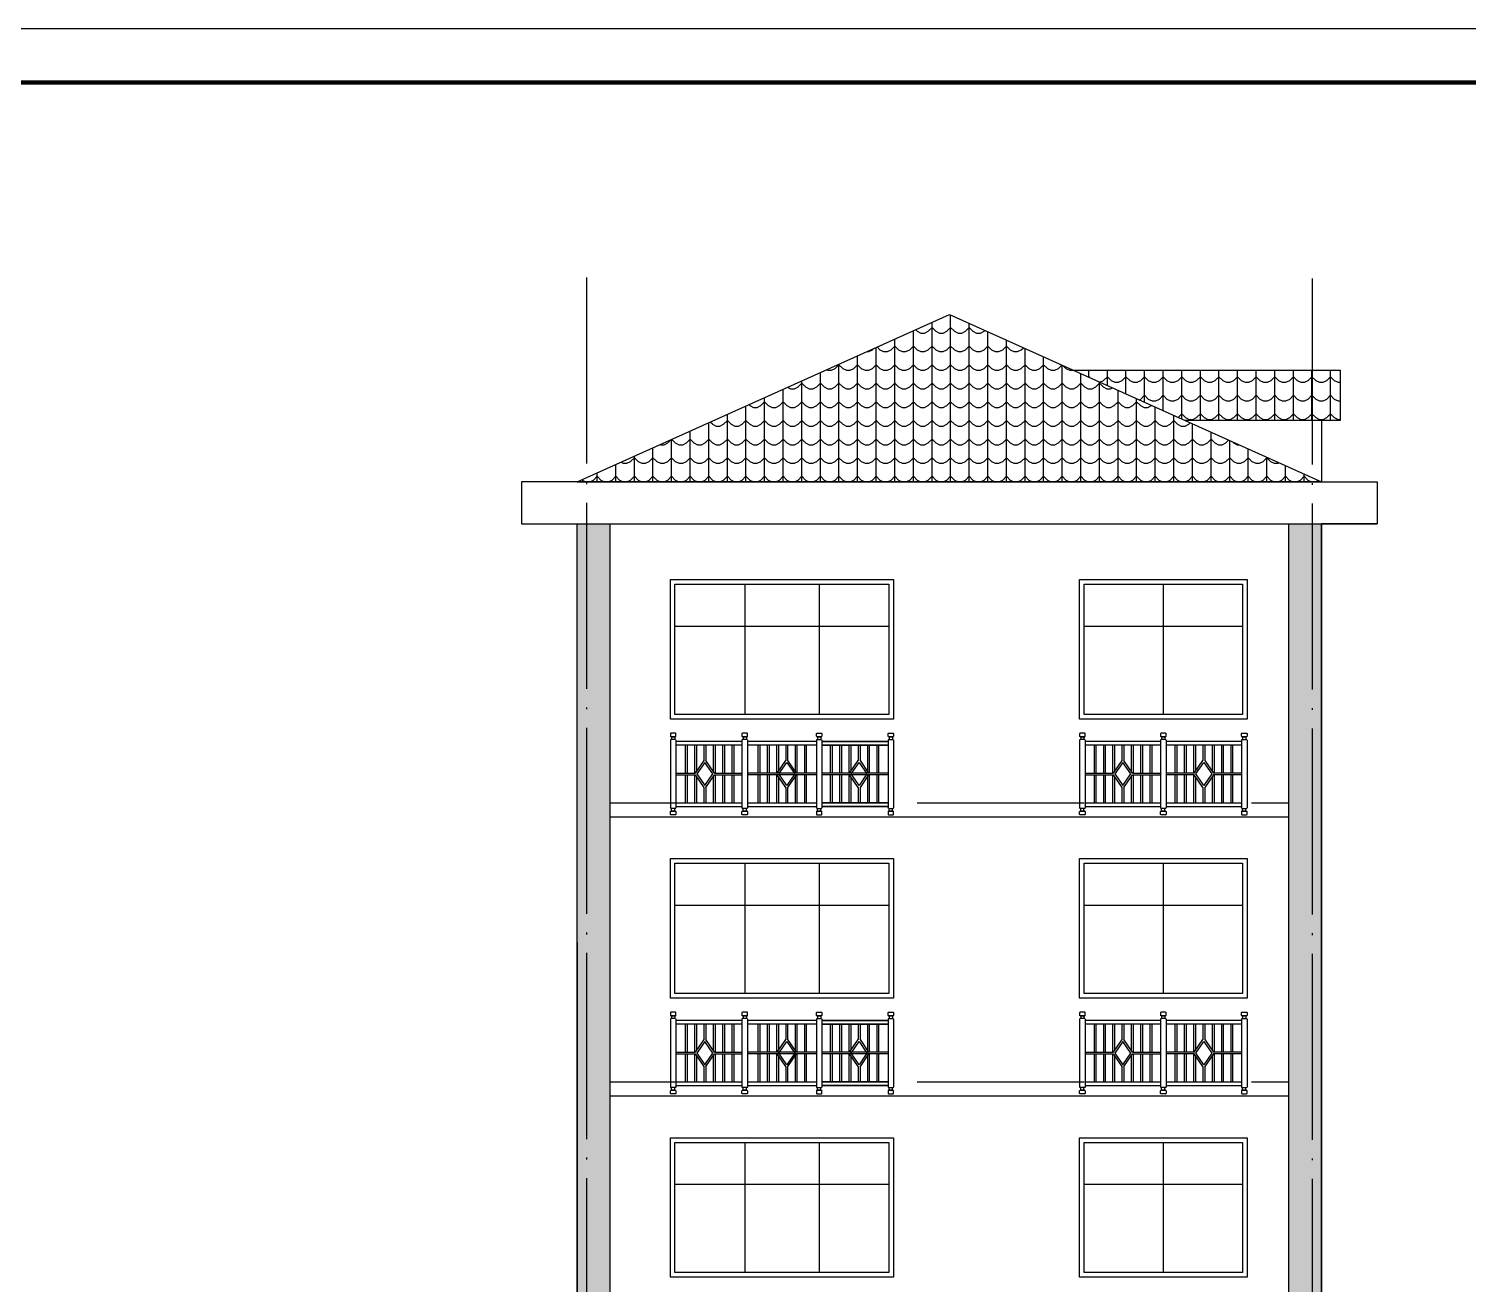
# Model space of a CAD drawing. Extents: x 522289 to 1051641, y 88514 to 354674.
# Drawn here: x 757810 to 773285, y 213375 to 226871 of the extents above; entities that cross this region are included whole.
import ezdxf

# ---------------------------------------------------------------- set-up
doc = ezdxf.new("R2010")
doc.units = 0
doc.header["$LTSCALE"] = 1000
doc.header["$MEASUREMENT"] = 0
doc.linetypes.add('DOTE', pattern=[2.42, 2, -0.2, 0.02, -0.2])
doc.layers.get('0').update_dxf_attribs({"linetype": 'CONTINUOUS'})
for name, color, linetype in [('_0', 7, 'CONTINUOUS'), ('DOTE', 1, 'DOTE'), ('P-图框', 7, 'CONTINUOUS'), ('PUB_TITLE', 4, 'CONTINUOUS'), ('STAIR', 2, 'CONTINUOUS'), ('WINDOW', 4, 'CONTINUOUS')]:
    doc.layers.add(name, color=color, linetype=linetype)

# ---------------------------------------------------------------- blocks, each defined once
blk = doc.blocks.new('TQ1')
at = {"layer": 'P-图框'}
blk.add_lwpolyline([(804709, 185021), (846709, 185021), (846709, 214721), (804709, 214721)], close=True, dxfattribs=at)
at = {"layer": 'P-图框', "linetype": 'Continuous', "const_width": 40}
blk.add_lwpolyline([(807209, 185521), (846209, 185521), (846209, 214221), (807209, 214221)], close=True, dxfattribs=at)

msp = doc.modelspace()

# ---------------------------------------------------------------- hatches: boundary and pattern name
h = msp.add_hatch()
h.set_pattern_fill('AR-B816', color=251, scale=100)
h.set_pattern_definition([(0, (-55291.1, 0), (0, 121.3104), []), (90, (-55291.1, 0), (-121.3104, 121.3104), [121.3104, -121.3104])])
h.paths.add_polyline_path([(763707, 221550), (764057, 221550), (764057, 200550), (763707, 200550)])
h = msp.add_hatch()
h.set_pattern_fill('AR-B816', color=251, scale=100)
h.set_pattern_definition([(0, (-47641.1, 0), (0, 121.3104), []), (90, (-47641.1, 0), (-121.3104, 121.3104), [121.3104, -121.3104])])
h.paths.add_polyline_path([(771357, 221550), (771707, 221550), (771707, 200550), (771357, 200550)])
at = {"layer": 'STAIR'}
h = msp.add_hatch(dxfattribs=at)
h.set_pattern_fill('弯瓦屋面', color=8, scale=100)
h.set_pattern_definition([(0, (0, 0), (200, 200), [40, -160]), (45, (80, 20), (2e-14, 200), [56.56854, -226.27417]), (90, (120, 60), (-200, 200), [200]), (135, (160, 20), (-200, 2e-14), [56.56854, -226.27417]), (26.565051, (40, 0), (200, 2e-07), [44.72, -402.493595]), (333.434949, (160, 20), (200, -2e-07), [44.72, -402.493595])])
h.paths.add_polyline_path([(763707, 222000), (767707, 223800), (771707, 222000)])
h = msp.add_hatch(dxfattribs=at)
h.set_pattern_fill('弯瓦屋面', color=8, scale=100)
h.set_pattern_definition([(0, (-1248714.94, 354070.5), (200, 200), [40, -160]), (45, (-1248634.94, 354090.5), (2e-14, 200), [56.568542, -226.27417]), (90, (-1248594.94, 354130.5), (-200, 200), [200]), (135, (-1248554.94, 354090.5), (-200, 2e-14), [56.568542, -226.27417]), (26.565051, (-1248674.94, 354070.5), (200, 2e-07), [44.72, -402.493595]), (333.434949, (-1248554.94, 354090.5), (200, -2e-07), [44.72, -402.493595])])
h.paths.add_polyline_path([(769039, 223200), (770239, 222660), (771907, 222660), (771907, 223200)])

# ---------------------------------------------------------------- linework, layer by layer
at = {"color": 34}
for p, q in [((764707, 219225), (764707, 218495)), ((764767, 219225), (764767, 218495)), ((765477, 219210, 5), (764767, 219210)), ((765477, 219170, 5), (764767, 219170)), ((765477, 219225, 5), (765477, 218495, 5)), ((765537, 219225, 5), (765537, 218495, 5)), ((766277, 219210, 5), (765537, 219210, 5)), ((766277, 219170, 5), (765537, 219170, 5)), ((766277, 219225, 5), (766277, 218495, 5)), ((766337, 219225, 5), (766337, 218495, 5)), ((767047, 219210, 5), (766337, 219210, 5)), ((766337, 219210, 5), (767047, 219210)), ((767047, 219170, 5), (766337, 219170, 5)), ((766337, 219170, 5), (767047, 219170)), ((767047, 219225, 5), (767047, 218495, 5)), ((767047, 219225), (767047, 218495)), ((767107, 219225, 5), (767107, 218495, 5)), ((767107, 219225), (767107, 218495)), ((769107, 219225), (769107, 218495)), ((769167, 219225), (769167, 218495)), ((769977, 219210), (769167, 219210)), ((769977, 219170), (769167, 219170)), ((769977, 219225), (769977, 218495)), ((770037, 219225), (770037, 218495)), ((770847, 219210), (770037, 219210)), ((770847, 219170), (770037, 219170)), ((770847, 219225), (770847, 218495)), ((770907, 219225), (770907, 218495)), ((764767, 218870), (764975, 218870, 5)), ((764767, 218850), (764975, 218850, 5)), ((765181, 218870, 5), (765477, 218870, 5)), ((765181, 218850, 5), (765477, 218850, 5)), ((766269, 218870, 10), (765537, 218870, 5)), ((765855, 218870, 10), (765537, 218870, 5)), ((766269, 218850, 10), (765537, 218850, 5)), ((765855, 218850, 10), (765537, 218850, 5)), ((766277, 218870, 5), (766061, 218870, 10)), ((766277, 218850, 5), (766061, 218850, 10)), ((766633, 218870, 5), (766337, 218870, 5)), ((766633, 218850, 5), (766337, 218850, 5)), ((767047, 218870, 5), (766445, 218870, 5)), ((767047, 218850, 5), (766445, 218850, 5)), ((767047, 218870), (766839, 218870, 5)), ((767047, 218850), (766839, 218850, 5)), ((769167, 218870), (769469, 218870)), ((769167, 218850), (769469, 218850)), ((769675, 218870), (769977, 218870)), ((769675, 218850), (769977, 218850)), ((770339, 218870), (770037, 218870)), ((770339, 218850), (770037, 218850)), ((770847, 218870), (770545, 218870)), ((770847, 218850), (770545, 218850)), ((764767, 218550), (765477, 218550, 5)), ((764767, 218510), (765477, 218510, 5)), ((765537, 218550, 5), (766277, 218550, 5)), ((765537, 218510, 5), (766277, 218510, 5)), ((766337, 218550, 5), (767047, 218550, 5)), ((767047, 218550), (766337, 218550, 5)), ((766337, 218510, 5), (767047, 218510, 5)), ((767047, 218510), (766337, 218510, 5)), ((769167, 218550), (769977, 218550)), ((769167, 218510), (769977, 218510)), ((770037, 218550), (770847, 218550)), ((770037, 218510), (770847, 218510)), ((764707, 216225), (764707, 215495)), ((764767, 216225), (764767, 215495)), ((765477, 216210, 5), (764767, 216210)), ((765477, 216225, 5), (765477, 215495, 5)), ((765537, 216225, 5), (765537, 215495, 5)), ((766277, 216210, 5), (765537, 216210, 5)), ((766277, 216225, 5), (766277, 215495, 5)), ((766337, 216225, 5), (766337, 215495, 5)), ((767047, 216210, 5), (766337, 216210, 5)), ((766337, 216210, 5), (767047, 216210)), ((767047, 216225, 5), (767047, 215495, 5)), ((767047, 216225), (767047, 215495)), ((767107, 216225, 5), (767107, 215495, 5)), ((767107, 216225), (767107, 215495)), ((769107, 216225), (769107, 215495)), ((769167, 216225), (769167, 215495)), ((769977, 216210), (769167, 216210)), ((769977, 216225), (769977, 215495)), ((770037, 216225), (770037, 215495)), ((770847, 216210), (770037, 216210)), ((770847, 216225), (770847, 215495)), ((770907, 216225), (770907, 215495)), ((765477, 216170, 5), (764767, 216170)), ((766277, 216170, 5), (765537, 216170, 5)), ((767047, 216170, 5), (766337, 216170, 5)), ((766337, 216170, 5), (767047, 216170)), ((769977, 216170), (769167, 216170)), ((770847, 216170), (770037, 216170)), ((764767, 215870), (764975, 215870, 5)), ((764767, 215850), (764975, 215850, 5)), ((765181, 215870, 5), (765477, 215870, 5)), ((765181, 215850, 5), (765477, 215850, 5)), ((766269, 215870, 10), (765537, 215870, 5)), ((765855, 215870, 10), (765537, 215870, 5)), ((766269, 215850, 10), (765537, 215850, 5)), ((765855, 215850, 10), (765537, 215850, 5)), ((766277, 215870, 5), (766061, 215870, 10)), ((766277, 215850, 5), (766061, 215850, 10)), ((766633, 215870, 5), (766337, 215870, 5)), ((766633, 215850, 5), (766337, 215850, 5)), ((767047, 215870, 5), (766445, 215870, 5)), ((767047, 215850, 5), (766445, 215850, 5)), ((767047, 215870), (766839, 215870, 5)), ((767047, 215850), (766839, 215850, 5)), ((769167, 215870), (769469, 215870)), ((769167, 215850), (769469, 215850)), ((769675, 215870), (769977, 215870)), ((769675, 215850), (769977, 215850)), ((770339, 215870), (770037, 215870)), ((770339, 215850), (770037, 215850)), ((770847, 215870), (770545, 215870)), ((770847, 215850), (770545, 215850)), ((764767, 215550), (765477, 215550, 5)), ((764767, 215510), (765477, 215510, 5)), ((765537, 215550, 5), (766277, 215550, 5)), ((765537, 215510, 5), (766277, 215510, 5)), ((766337, 215550, 5), (767047, 215550, 5)), ((767047, 215550), (766337, 215550, 5)), ((766337, 215510, 5), (767047, 215510, 5)), ((767047, 215510), (766337, 215510, 5)), ((769167, 215550), (769977, 215550)), ((769167, 215510), (769977, 215510)), ((770037, 215550), (770847, 215550)), ((770037, 215510), (770847, 215510))]:
    msp.add_line(p, q, dxfattribs=at)
at = {"color": 8}
for points in [[(769039, 223200), (771907, 223200), (771907, 222660), (771707, 222660), (771707, 222000)], [(771707, 222660), (770239, 222660)]]:
    msp.add_lwpolyline(points, dxfattribs=at)
at = {"color": 34}
for points in [[(764712, 219300), (764707, 219295)], [(764707, 219295), (764707, 219265)], [(764762, 219300), (764712, 219300)], [(764762, 219300), (764767, 219295)], [(764767, 219265), (764767, 219295)], [(767052, 219300), (767047, 219295)], [(767047, 219265), (767047, 219295)], [(767052, 219300), (767102, 219300)], [(767102, 219300), (767107, 219295)], [(767107, 219295), (767107, 219265)], [(769112, 219300), (769107, 219295)], [(769107, 219295), (769107, 219265)], [(769162, 219300), (769112, 219300)], [(769162, 219300), (769167, 219295)], [(769167, 219265), (769167, 219295)], [(769982, 219300), (769977, 219295)], [(769977, 219295), (769977, 219265)], [(770032, 219300), (769982, 219300)], [(770032, 219300), (770037, 219295)], [(770037, 219265), (770037, 219295)], [(770852, 219300), (770847, 219295)], [(770847, 219265), (770847, 219295)], [(770852, 219300), (770902, 219300)], [(770902, 219300), (770907, 219295)], [(770907, 219295), (770907, 219265)], [(764712, 219260), (764707, 219265)], [(764712, 219230), (764707, 219225)], [(764762, 219260), (764712, 219260)], [(764712, 219260), (764762, 219260)], [(764762, 219230), (764712, 219230)], [(764719, 219260), (764719, 219230)], [(764754, 219260), (764754, 219230)], [(764762, 219260), (764767, 219265)], [(764762, 219230), (764767, 219225)], [(767052, 219260), (767047, 219265)], [(767052, 219230), (767047, 219225)], [(767052, 219260), (767102, 219260)], [(767102, 219260), (767052, 219260)], [(767052, 219230), (767102, 219230)], [(767059, 219260), (767059, 219230)], [(767094, 219260), (767094, 219230)], [(767102, 219260), (767107, 219265)], [(767102, 219230), (767107, 219225)], [(769112, 219260), (769107, 219265)], [(769112, 219230), (769107, 219225)], [(769162, 219260), (769112, 219260)], [(769112, 219260), (769162, 219260)], [(769162, 219230), (769112, 219230)], [(769119, 219260), (769119, 219230)], [(769154, 219260), (769154, 219230)], [(769162, 219260), (769167, 219265)], [(769162, 219230), (769167, 219225)], [(769262, 219170), (769262, 218870)], [(769282, 219170), (769282, 218870)], [(769362, 219170), (769362, 218870)], [(769382, 219170), (769382, 218870)], [(769462, 219170), (769462, 218870)], [(769482, 219170), (769482, 218889)], [(769562, 219170), (769562, 219005)], [(769582, 219170), (769582, 219005)], [(769662, 219170), (769662, 218889)], [(769682, 219170), (769682, 218870)], [(769762, 219170), (769762, 218870)], [(769782, 219170), (769782, 218870)], [(769862, 219170), (769862, 218870)], [(769882, 219170), (769882, 218870)], [(769982, 219260), (769977, 219265)], [(769982, 219230), (769977, 219225)], [(770032, 219260), (769982, 219260)], [(769982, 219260), (770032, 219260)], [(770032, 219230), (769982, 219230)], [(769989, 219260), (769989, 219230)], [(770024, 219260), (770024, 219230)], [(770032, 219260), (770037, 219265)], [(770032, 219230), (770037, 219225)], [(770132, 219170), (770132, 218870)], [(770152, 219170), (770152, 218870)], [(770232, 219170), (770232, 218870)], [(770252, 219170), (770252, 218870)], [(770332, 219170), (770332, 218870)], [(770352, 219170), (770352, 218889)], [(770432, 219170), (770432, 219005)], [(770452, 219170), (770452, 219005)], [(770532, 219170), (770532, 218889)], [(770552, 219170), (770552, 218870)], [(770632, 219170), (770632, 218870)], [(770652, 219170), (770652, 218870)], [(770732, 219170), (770732, 218870)], [(770752, 219170), (770752, 218870)], [(770852, 219260), (770847, 219265)], [(770852, 219230), (770847, 219225)], [(770852, 219260), (770902, 219260)], [(770902, 219260), (770852, 219260)], [(770852, 219230), (770902, 219230)], [(770859, 219260), (770859, 219230)], [(770894, 219260), (770894, 219230)], [(770902, 219260), (770907, 219265)], [(770902, 219230), (770907, 219225)], [(769562, 219005), (769469, 218870)], [(769675, 218870), (769582, 219005)], [(770339, 218870), (770432, 219005)], [(770452, 219005), (770545, 218870)], [(769262, 218850), (769262, 218550)], [(769282, 218850), (769282, 218550)], [(769362, 218850), (769362, 218550)], [(769382, 218850), (769382, 218550)], [(769462, 218850), (769462, 218550)], [(769469, 218850), (769562, 218714)], [(769482, 218831), (769482, 218550)], [(769582, 218714), (769675, 218850)], [(769662, 218831), (769662, 218550)], [(769682, 218850), (769682, 218550)], [(769762, 218850), (769762, 218550)], [(769782, 218850), (769782, 218550)], [(769862, 218850), (769862, 218550)], [(769882, 218850), (769882, 218550)], [(770037, 218850), (770037, 218550)], [(770132, 218850), (770132, 218550)], [(770152, 218850), (770152, 218550)], [(770232, 218850), (770232, 218550)], [(770252, 218850), (770252, 218550)], [(770332, 218850), (770332, 218550)], [(770432, 218714), (770339, 218850)], [(770352, 218831), (770352, 218550)], [(770545, 218850), (770452, 218714)], [(770532, 218831), (770532, 218550)], [(770552, 218850), (770552, 218550)], [(770632, 218850), (770632, 218550)], [(770652, 218850), (770652, 218550)], [(770732, 218850), (770732, 218550)], [(770752, 218850), (770752, 218550)], [(769562, 218714), (769562, 218550)], [(769582, 218714), (769582, 218550)], [(770432, 218714), (770432, 218550)], [(770452, 218714), (770452, 218550)], [(764712, 218490), (764707, 218495)], [(764712, 218460), (764707, 218455)], [(764707, 218425), (764707, 218455)], [(764712, 218420), (764707, 218425)], [(764762, 218490), (764712, 218490)], [(764762, 218460), (764712, 218460)], [(764712, 218460), (764762, 218460)], [(764762, 218420), (764712, 218420)], [(764719, 218460), (764719, 218490)], [(764754, 218460), (764754, 218490)], [(764762, 218490), (764767, 218495)], [(764762, 218460), (764767, 218455)], [(764762, 218420), (764767, 218425)], [(764767, 218455), (764767, 218425)], [(767052, 218490), (767047, 218495)], [(767052, 218460), (767047, 218455)], [(767047, 218455), (767047, 218425)], [(767052, 218420), (767047, 218425)], [(767052, 218490), (767102, 218490)], [(767052, 218460), (767102, 218460)], [(767102, 218460), (767052, 218460)], [(767052, 218420), (767102, 218420)], [(767059, 218460), (767059, 218490)], [(767094, 218460), (767094, 218490)], [(767102, 218490), (767107, 218495)], [(767102, 218460), (767107, 218455)], [(767102, 218420), (767107, 218425)], [(767107, 218425), (767107, 218455)], [(769112, 218490), (769107, 218495)], [(769112, 218460), (769107, 218455)], [(769107, 218425), (769107, 218455)], [(769112, 218420), (769107, 218425)], [(769162, 218490), (769112, 218490)], [(769162, 218460), (769112, 218460)], [(769112, 218460), (769162, 218460)], [(769162, 218420), (769112, 218420)], [(769119, 218460), (769119, 218490)], [(769154, 218460), (769154, 218490)], [(769162, 218490), (769167, 218495)], [(769162, 218460), (769167, 218455)], [(769162, 218420), (769167, 218425)], [(769167, 218455), (769167, 218425)], [(769982, 218490), (769977, 218495)], [(769982, 218460), (769977, 218455)], [(769977, 218425), (769977, 218455)], [(769982, 218420), (769977, 218425)], [(770032, 218490), (769982, 218490)], [(770032, 218460), (769982, 218460)], [(769982, 218460), (770032, 218460)], [(770032, 218420), (769982, 218420)], [(769989, 218460), (769989, 218490)], [(770024, 218460), (770024, 218490)], [(770032, 218490), (770037, 218495)], [(770032, 218460), (770037, 218455)], [(770032, 218420), (770037, 218425)], [(770037, 218455), (770037, 218425)], [(770852, 218490), (770847, 218495)], [(770852, 218460), (770847, 218455)], [(770847, 218455), (770847, 218425)], [(770852, 218420), (770847, 218425)], [(770852, 218490), (770902, 218490)], [(770852, 218460), (770902, 218460)], [(770902, 218460), (770852, 218460)], [(770852, 218420), (770902, 218420)], [(770859, 218460), (770859, 218490)], [(770894, 218460), (770894, 218490)], [(770902, 218490), (770907, 218495)], [(770902, 218460), (770907, 218455)], [(770902, 218420), (770907, 218425)], [(770907, 218425), (770907, 218455)], [(764712, 216300), (764707, 216295)], [(764707, 216295), (764707, 216265)], [(764712, 216260), (764707, 216265)], [(764712, 216230), (764707, 216225)], [(764762, 216300), (764712, 216300)], [(764762, 216260), (764712, 216260)], [(764712, 216260), (764762, 216260)], [(764762, 216230), (764712, 216230)], [(764719, 216260), (764719, 216230)], [(764754, 216260), (764754, 216230)], [(764762, 216300), (764767, 216295)], [(764762, 216260), (764767, 216265)], [(764762, 216230), (764767, 216225)], [(764767, 216265), (764767, 216295)], [(767052, 216300), (767047, 216295)], [(767047, 216265), (767047, 216295)], [(767052, 216260), (767047, 216265)], [(767052, 216230), (767047, 216225)], [(767052, 216300), (767102, 216300)], [(767052, 216260), (767102, 216260)], [(767102, 216260), (767052, 216260)], [(767052, 216230), (767102, 216230)], [(767059, 216260), (767059, 216230)], [(767094, 216260), (767094, 216230)], [(767102, 216300), (767107, 216295)], [(767102, 216260), (767107, 216265)], [(767102, 216230), (767107, 216225)], [(767107, 216295), (767107, 216265)], [(769112, 216300), (769107, 216295)], [(769107, 216295), (769107, 216265)], [(769112, 216260), (769107, 216265)], [(769112, 216230), (769107, 216225)], [(769162, 216300), (769112, 216300)], [(769162, 216260), (769112, 216260)], [(769112, 216260), (769162, 216260)], [(769162, 216230), (769112, 216230)], [(769119, 216260), (769119, 216230)], [(769154, 216260), (769154, 216230)], [(769162, 216300), (769167, 216295)], [(769162, 216260), (769167, 216265)], [(769162, 216230), (769167, 216225)], [(769167, 216265), (769167, 216295)], [(769982, 216300), (769977, 216295)], [(769977, 216295), (769977, 216265)], [(769982, 216260), (769977, 216265)], [(769982, 216230), (769977, 216225)], [(770032, 216300), (769982, 216300)], [(770032, 216260), (769982, 216260)], [(769982, 216260), (770032, 216260)], [(770032, 216230), (769982, 216230)], [(769989, 216260), (769989, 216230)], [(770024, 216260), (770024, 216230)], [(770032, 216300), (770037, 216295)], [(770032, 216260), (770037, 216265)], [(770032, 216230), (770037, 216225)], [(770037, 216265), (770037, 216295)], [(770852, 216300), (770847, 216295)], [(770847, 216265), (770847, 216295)], [(770852, 216260), (770847, 216265)], [(770852, 216230), (770847, 216225)], [(770852, 216300), (770902, 216300)], [(770852, 216260), (770902, 216260)], [(770902, 216260), (770852, 216260)], [(770852, 216230), (770902, 216230)], [(770859, 216260), (770859, 216230)], [(770894, 216260), (770894, 216230)], [(770902, 216300), (770907, 216295)], [(770902, 216260), (770907, 216265)], [(770902, 216230), (770907, 216225)], [(770907, 216295), (770907, 216265)], [(769262, 216170), (769262, 215870)], [(769282, 216170), (769282, 215870)], [(769362, 216170), (769362, 215870)], [(769382, 216170), (769382, 215870)], [(769462, 216170), (769462, 215870)], [(769482, 216170), (769482, 215889)], [(769562, 216170), (769562, 216005)], [(769582, 216170), (769582, 216005)], [(769662, 216170), (769662, 215889)], [(769682, 216170), (769682, 215870)], [(769762, 216170), (769762, 215870)], [(769782, 216170), (769782, 215870)], [(769862, 216170), (769862, 215870)], [(769882, 216170), (769882, 215870)], [(770132, 216170), (770132, 215870)], [(770152, 216170), (770152, 215870)], [(770232, 216170), (770232, 215870)], [(770252, 216170), (770252, 215870)], [(770332, 216170), (770332, 215870)], [(770352, 216170), (770352, 215889)], [(770432, 216170), (770432, 216005)], [(770452, 216170), (770452, 216005)], [(770532, 216170), (770532, 215889)], [(770552, 216170), (770552, 215870)], [(770632, 216170), (770632, 215870)], [(770652, 216170), (770652, 215870)], [(770732, 216170), (770732, 215870)], [(770752, 216170), (770752, 215870)], [(769562, 216005), (769469, 215870)], [(769675, 215870), (769582, 216005)], [(770339, 215870), (770432, 216005)], [(770452, 216005), (770545, 215870)], [(769262, 215850), (769262, 215550)], [(769282, 215850), (769282, 215550)], [(769362, 215850), (769362, 215550)], [(769382, 215850), (769382, 215550)], [(769462, 215850), (769462, 215550)], [(769469, 215850), (769562, 215714)], [(769482, 215831), (769482, 215550)], [(769582, 215714), (769675, 215850)], [(769662, 215831), (769662, 215550)], [(769682, 215850), (769682, 215550)], [(769762, 215850), (769762, 215550)], [(769782, 215850), (769782, 215550)], [(769862, 215850), (769862, 215550)], [(769882, 215850), (769882, 215550)], [(770037, 215850), (770037, 215550)], [(770132, 215850), (770132, 215550)], [(770152, 215850), (770152, 215550)], [(770232, 215850), (770232, 215550)], [(770252, 215850), (770252, 215550)], [(770332, 215850), (770332, 215550)], [(770432, 215714), (770339, 215850)], [(770352, 215831), (770352, 215550)], [(770545, 215850), (770452, 215714)], [(770532, 215831), (770532, 215550)], [(770552, 215850), (770552, 215550)], [(770632, 215850), (770632, 215550)], [(770652, 215850), (770652, 215550)], [(770732, 215850), (770732, 215550)], [(770752, 215850), (770752, 215550)], [(769562, 215714), (769562, 215550)], [(769582, 215714), (769582, 215550)], [(770432, 215714), (770432, 215550)], [(770452, 215714), (770452, 215550)], [(764712, 215490), (764707, 215495)], [(764712, 215460), (764707, 215455)], [(764707, 215425), (764707, 215455)], [(764712, 215420), (764707, 215425)], [(764762, 215490), (764712, 215490)], [(764762, 215460), (764712, 215460)], [(764712, 215460), (764762, 215460)], [(764762, 215420), (764712, 215420)], [(764719, 215460), (764719, 215490)], [(764754, 215460), (764754, 215490)], [(764762, 215490), (764767, 215495)], [(764762, 215460), (764767, 215455)], [(764762, 215420), (764767, 215425)], [(764767, 215455), (764767, 215425)], [(767052, 215490), (767047, 215495)], [(767052, 215460), (767047, 215455)], [(767047, 215455), (767047, 215425)], [(767052, 215420), (767047, 215425)], [(767052, 215490), (767102, 215490)], [(767052, 215460), (767102, 215460)], [(767102, 215460), (767052, 215460)], [(767052, 215420), (767102, 215420)], [(767059, 215460), (767059, 215490)], [(767094, 215460), (767094, 215490)], [(767102, 215490), (767107, 215495)], [(767102, 215460), (767107, 215455)], [(767102, 215420), (767107, 215425)], [(767107, 215425), (767107, 215455)], [(769112, 215490), (769107, 215495)], [(769112, 215460), (769107, 215455)], [(769107, 215425), (769107, 215455)], [(769112, 215420), (769107, 215425)], [(769162, 215490), (769112, 215490)], [(769162, 215460), (769112, 215460)], [(769112, 215460), (769162, 215460)], [(769162, 215420), (769112, 215420)], [(769119, 215460), (769119, 215490)], [(769154, 215460), (769154, 215490)], [(769162, 215490), (769167, 215495)], [(769162, 215460), (769167, 215455)], [(769162, 215420), (769167, 215425)], [(769167, 215455), (769167, 215425)], [(769982, 215490), (769977, 215495)], [(769982, 215460), (769977, 215455)], [(769977, 215425), (769977, 215455)], [(769982, 215420), (769977, 215425)], [(770032, 215490), (769982, 215490)], [(770032, 215460), (769982, 215460)], [(769982, 215460), (770032, 215460)], [(770032, 215420), (769982, 215420)], [(769989, 215460), (769989, 215490)], [(770024, 215460), (770024, 215490)], [(770032, 215490), (770037, 215495)], [(770032, 215460), (770037, 215455)], [(770032, 215420), (770037, 215425)], [(770037, 215455), (770037, 215425)], [(770852, 215490), (770847, 215495)], [(770852, 215460), (770847, 215455)], [(770847, 215455), (770847, 215425)], [(770852, 215420), (770847, 215425)], [(770852, 215490), (770902, 215490)], [(770852, 215460), (770902, 215460)], [(770902, 215460), (770852, 215460)], [(770852, 215420), (770902, 215420)], [(770859, 215460), (770859, 215490)], [(770894, 215460), (770894, 215490)], [(770902, 215490), (770907, 215495)], [(770902, 215460), (770907, 215455)], [(770902, 215420), (770907, 215425)], [(770907, 215425), (770907, 215455)]]:
    msp.add_lwpolyline(points, dxfattribs=at)
for points, elevation in [([(765482, 219300), (765477, 219295)], 5), ([(765477, 219295), (765477, 219265)], 5), ([(765532, 219300), (765482, 219300)], 5), ([(765532, 219300), (765537, 219295)], 5), ([(765537, 219265), (765537, 219295)], 5), ([(766282, 219300), (766277, 219295)], 5), ([(766277, 219265), (766277, 219295)], 5), ([(766282, 219300), (766332, 219300)], 5), ([(766332, 219300), (766337, 219295)], 5), ([(766337, 219295), (766337, 219265)], 5), ([(767052, 219300), (767047, 219295)], 5), ([(767047, 219265), (767047, 219295)], 5), ([(767052, 219300), (767102, 219300)], 5), ([(767102, 219300), (767107, 219295)], 5), ([(767107, 219295), (767107, 219265)], 5), ([(764868, 219170), (764868, 218870)], 5), ([(764888, 219170), (764888, 218870)], 5), ([(764968, 219170), (764968, 218870)], 5), ([(764988, 219170), (764988, 218889)], 5), ([(765068, 219170), (765068, 219005)], 5), ([(765088, 219170), (765088, 219005)], 5), ([(765168, 219170), (765168, 218889)], 5), ([(765188, 219170), (765188, 218870)], 5), ([(765268, 219170), (765268, 218870)], 5), ([(765288, 219170), (765288, 218870)], 5), ([(765368, 219170), (765368, 218870)], 5), ([(765388, 219170), (765388, 218870)], 5), ([(765482, 219260), (765477, 219265)], 5), ([(765482, 219230), (765477, 219225)], 5), ([(765532, 219260), (765482, 219260)], 5), ([(765482, 219260), (765532, 219260)], 5), ([(765532, 219230), (765482, 219230)], 5), ([(765489, 219260), (765489, 219230)], 5), ([(765524, 219260), (765524, 219230)], 5), ([(765532, 219260), (765537, 219265)], 5), ([(765532, 219230), (765537, 219225)], 5), ([(765648, 219170), (765648, 218870)], 10), ([(765668, 219170), (765668, 218870)], 10), ([(765748, 219170), (765748, 218870)], 10), ([(765768, 219170), (765768, 218870)], 10), ([(765848, 219170), (765848, 218870)], 10), ([(765868, 219170), (765868, 218889)], 10), ([(765948, 219170), (765948, 219005)], 10), ([(765968, 219170), (765968, 219005)], 10), ([(766048, 219170), (766048, 218889)], 10), ([(766068, 219170), (766068, 218870)], 10), ([(766148, 219170), (766148, 218870)], 10), ([(766168, 219170), (766168, 218870)], 10), ([(766282, 219260), (766277, 219265)], 5), ([(766282, 219230), (766277, 219225)], 5), ([(766282, 219260), (766332, 219260)], 5), ([(766332, 219260), (766282, 219260)], 5), ([(766282, 219230), (766332, 219230)], 5), ([(766289, 219260), (766289, 219230)], 5), ([(766324, 219260), (766324, 219230)], 5), ([(766332, 219260), (766337, 219265)], 5), ([(766332, 219230), (766337, 219225)], 5), ([(766426, 219170), (766426, 218870)], 5), ([(766446, 219170), (766446, 218870)], 5), ([(766526, 219170), (766526, 218870)], 5), ([(766546, 219170), (766546, 218870)], 5), ([(766626, 219170), (766626, 218870)], 5), ([(766646, 219170), (766646, 218889)], 5), ([(766726, 219170), (766726, 219005)], 5), ([(766746, 219170), (766746, 219005)], 5), ([(766826, 219170), (766826, 218889)], 5), ([(766846, 219170), (766846, 218870)], 5), ([(766926, 219170), (766926, 218870)], 5), ([(766946, 219170), (766946, 218870)], 5), ([(767052, 219260), (767047, 219265)], 5), ([(767052, 219230), (767047, 219225)], 5), ([(767052, 219260), (767102, 219260)], 5), ([(767102, 219260), (767052, 219260)], 5), ([(767052, 219230), (767102, 219230)], 5), ([(767059, 219260), (767059, 219230)], 5), ([(767094, 219260), (767094, 219230)], 5), ([(767102, 219260), (767107, 219265)], 5), ([(767102, 219230), (767107, 219225)], 5), ([(765068, 219005), (764975, 218870)], 5), ([(765181, 218870), (765088, 219005)], 5), ([(765855, 218870), (765948, 219005)], 10), ([(765968, 219005), (766061, 218870)], 10), ([(766633, 218870), (766726, 219005)], 5), ([(766746, 219005), (766839, 218870)], 5), ([(764868, 218850), (764868, 218550)], 5), ([(764888, 218850), (764888, 218550)], 5), ([(764968, 218850), (764968, 218550)], 5), ([(764975, 218850), (765068, 218714)], 5), ([(764988, 218831), (764988, 218550)], 5), ([(765088, 218714), (765181, 218850)], 5), ([(765168, 218831), (765168, 218550)], 5), ([(765188, 218850), (765188, 218550)], 5), ([(765268, 218850), (765268, 218550)], 5), ([(765288, 218850), (765288, 218550)], 5), ([(765368, 218850), (765368, 218550)], 5), ([(765388, 218850), (765388, 218550)], 5), ([(765537, 218850), (765537, 218550)], 5), ([(765648, 218850), (765648, 218550)], 10), ([(765668, 218850), (765668, 218550)], 10), ([(765748, 218850), (765748, 218550)], 10), ([(765768, 218850), (765768, 218550)], 10), ([(765848, 218850), (765848, 218550)], 10), ([(765948, 218714), (765855, 218850)], 10), ([(765868, 218831), (765868, 218550)], 10), ([(766061, 218850), (765968, 218714)], 10), ([(766048, 218831), (766048, 218550)], 10), ([(766068, 218850), (766068, 218550)], 10), ([(766148, 218850), (766148, 218550)], 10), ([(766168, 218850), (766168, 218550)], 10), ([(766277, 218850), (766277, 218550)], 5), ([(766426, 218850), (766426, 218550)], 5), ([(766446, 218850), (766446, 218550)], 5), ([(766526, 218850), (766526, 218550)], 5), ([(766546, 218850), (766546, 218550)], 5), ([(766626, 218850), (766626, 218550)], 5), ([(766726, 218714), (766633, 218850)], 5), ([(766646, 218831), (766646, 218550)], 5), ([(766839, 218850), (766746, 218714)], 5), ([(766826, 218831), (766826, 218550)], 5), ([(766846, 218850), (766846, 218550)], 5), ([(766926, 218850), (766926, 218550)], 5), ([(766946, 218850), (766946, 218550)], 5), ([(765068, 218714), (765068, 218550)], 5), ([(765088, 218714), (765088, 218550)], 5), ([(765948, 218714), (765948, 218550)], 10), ([(765968, 218714), (765968, 218550)], 10), ([(766726, 218714), (766726, 218550)], 5), ([(766746, 218714), (766746, 218550)], 5), ([(765482, 218490), (765477, 218495)], 5), ([(765482, 218460), (765477, 218455)], 5), ([(765477, 218425), (765477, 218455)], 5), ([(765482, 218420), (765477, 218425)], 5), ([(765532, 218490), (765482, 218490)], 5), ([(765532, 218460), (765482, 218460)], 5), ([(765482, 218460), (765532, 218460)], 5), ([(765532, 218420), (765482, 218420)], 5), ([(765489, 218460), (765489, 218490)], 5), ([(765524, 218460), (765524, 218490)], 5), ([(765532, 218490), (765537, 218495)], 5), ([(765532, 218460), (765537, 218455)], 5), ([(765532, 218420), (765537, 218425)], 5), ([(765537, 218455), (765537, 218425)], 5), ([(766282, 218490), (766277, 218495)], 5), ([(766282, 218460), (766277, 218455)], 5), ([(766277, 218455), (766277, 218425)], 5), ([(766282, 218420), (766277, 218425)], 5), ([(766282, 218490), (766332, 218490)], 5), ([(766282, 218460), (766332, 218460)], 5), ([(766332, 218460), (766282, 218460)], 5), ([(766282, 218420), (766332, 218420)], 5), ([(766289, 218460), (766289, 218490)], 5), ([(766324, 218460), (766324, 218490)], 5), ([(766332, 218490), (766337, 218495)], 5), ([(766332, 218460), (766337, 218455)], 5), ([(766332, 218420), (766337, 218425)], 5), ([(766332, 218420), (766337, 218425)], 5), ([(766337, 218425), (766337, 218455)], 5), ([(767052, 218490), (767047, 218495)], 5), ([(767052, 218460), (767047, 218455)], 5), ([(767047, 218455), (767047, 218425)], 5), ([(767052, 218420), (767047, 218425)], 5), ([(767052, 218490), (767102, 218490)], 5), ([(767052, 218460), (767102, 218460)], 5), ([(767102, 218460), (767052, 218460)], 5), ([(767052, 218420), (767102, 218420)], 5), ([(767059, 218460), (767059, 218490)], 5), ([(767094, 218460), (767094, 218490)], 5), ([(767102, 218490), (767107, 218495)], 5), ([(767102, 218460), (767107, 218455)], 5), ([(767102, 218420), (767107, 218425)], 5), ([(767107, 218425), (767107, 218455)], 5), ([(765482, 216300), (765477, 216295)], 5), ([(765477, 216295), (765477, 216265)], 5), ([(765482, 216260), (765477, 216265)], 5), ([(765482, 216230), (765477, 216225)], 5), ([(765532, 216300), (765482, 216300)], 5), ([(765532, 216260), (765482, 216260)], 5), ([(765482, 216260), (765532, 216260)], 5), ([(765532, 216230), (765482, 216230)], 5), ([(765489, 216260), (765489, 216230)], 5), ([(765524, 216260), (765524, 216230)], 5), ([(765532, 216300), (765537, 216295)], 5), ([(765532, 216260), (765537, 216265)], 5), ([(765532, 216230), (765537, 216225)], 5), ([(765537, 216265), (765537, 216295)], 5), ([(766282, 216300), (766277, 216295)], 5), ([(766277, 216265), (766277, 216295)], 5), ([(766282, 216260), (766277, 216265)], 5), ([(766282, 216230), (766277, 216225)], 5), ([(766282, 216300), (766332, 216300)], 5), ([(766282, 216260), (766332, 216260)], 5), ([(766332, 216260), (766282, 216260)], 5), ([(766282, 216230), (766332, 216230)], 5), ([(766289, 216260), (766289, 216230)], 5), ([(766324, 216260), (766324, 216230)], 5), ([(766332, 216300), (766337, 216295)], 5), ([(766332, 216260), (766337, 216265)], 5), ([(766332, 216230), (766337, 216225)], 5), ([(766337, 216295), (766337, 216265)], 5), ([(767052, 216300), (767047, 216295)], 5), ([(767047, 216265), (767047, 216295)], 5), ([(767052, 216260), (767047, 216265)], 5), ([(767052, 216230), (767047, 216225)], 5), ([(767052, 216300), (767102, 216300)], 5), ([(767052, 216260), (767102, 216260)], 5), ([(767102, 216260), (767052, 216260)], 5), ([(767052, 216230), (767102, 216230)], 5), ([(767059, 216260), (767059, 216230)], 5), ([(767094, 216260), (767094, 216230)], 5), ([(767102, 216300), (767107, 216295)], 5), ([(767102, 216260), (767107, 216265)], 5), ([(767102, 216230), (767107, 216225)], 5), ([(767107, 216295), (767107, 216265)], 5), ([(764868, 216170), (764868, 215870)], 5), ([(764888, 216170), (764888, 215870)], 5), ([(764968, 216170), (764968, 215870)], 5), ([(764988, 216170), (764988, 215889)], 5), ([(765068, 216170), (765068, 216005)], 5), ([(765088, 216170), (765088, 216005)], 5), ([(765168, 216170), (765168, 215889)], 5), ([(765188, 216170), (765188, 215870)], 5), ([(765268, 216170), (765268, 215870)], 5), ([(765288, 216170), (765288, 215870)], 5), ([(765368, 216170), (765368, 215870)], 5), ([(765388, 216170), (765388, 215870)], 5), ([(765648, 216170), (765648, 215870)], 10), ([(765668, 216170), (765668, 215870)], 10), ([(765748, 216170), (765748, 215870)], 10), ([(765768, 216170), (765768, 215870)], 10), ([(765848, 216170), (765848, 215870)], 10), ([(765868, 216170), (765868, 215889)], 10), ([(765948, 216170), (765948, 216005)], 10), ([(765968, 216170), (765968, 216005)], 10), ([(766048, 216170), (766048, 215889)], 10), ([(766068, 216170), (766068, 215870)], 10), ([(766148, 216170), (766148, 215870)], 10), ([(766168, 216170), (766168, 215870)], 10), ([(766426, 216170), (766426, 215870)], 5), ([(766446, 216170), (766446, 215870)], 5), ([(766526, 216170), (766526, 215870)], 5), ([(766546, 216170), (766546, 215870)], 5), ([(766626, 216170), (766626, 215870)], 5), ([(766646, 216170), (766646, 215889)], 5), ([(766726, 216170), (766726, 216005)], 5), ([(766746, 216170), (766746, 216005)], 5), ([(766826, 216170), (766826, 215889)], 5), ([(766846, 216170), (766846, 215870)], 5), ([(766926, 216170), (766926, 215870)], 5), ([(766946, 216170), (766946, 215870)], 5), ([(765068, 216005), (764975, 215870)], 5), ([(765181, 215870), (765088, 216005)], 5), ([(765855, 215870), (765948, 216005)], 10), ([(765968, 216005), (766061, 215870)], 10), ([(766633, 215870), (766726, 216005)], 5), ([(766746, 216005), (766839, 215870)], 5), ([(764868, 215850), (764868, 215550)], 5), ([(764888, 215850), (764888, 215550)], 5), ([(764968, 215850), (764968, 215550)], 5), ([(764975, 215850), (765068, 215714)], 5), ([(764988, 215831), (764988, 215550)], 5), ([(765088, 215714), (765181, 215850)], 5), ([(765168, 215831), (765168, 215550)], 5), ([(765188, 215850), (765188, 215550)], 5), ([(765268, 215850), (765268, 215550)], 5), ([(765288, 215850), (765288, 215550)], 5), ([(765368, 215850), (765368, 215550)], 5), ([(765388, 215850), (765388, 215550)], 5), ([(765537, 215850), (765537, 215550)], 5), ([(765648, 215850), (765648, 215550)], 10), ([(765668, 215850), (765668, 215550)], 10), ([(765748, 215850), (765748, 215550)], 10), ([(765768, 215850), (765768, 215550)], 10), ([(765848, 215850), (765848, 215550)], 10), ([(765948, 215714), (765855, 215850)], 10), ([(765868, 215831), (765868, 215550)], 10), ([(766061, 215850), (765968, 215714)], 10), ([(766048, 215831), (766048, 215550)], 10), ([(766068, 215850), (766068, 215550)], 10), ([(766148, 215850), (766148, 215550)], 10), ([(766168, 215850), (766168, 215550)], 10), ([(766277, 215850), (766277, 215550)], 5), ([(766426, 215850), (766426, 215550)], 5), ([(766446, 215850), (766446, 215550)], 5), ([(766526, 215850), (766526, 215550)], 5), ([(766546, 215850), (766546, 215550)], 5), ([(766626, 215850), (766626, 215550)], 5), ([(766726, 215714), (766633, 215850)], 5), ([(766646, 215831), (766646, 215550)], 5), ([(766839, 215850), (766746, 215714)], 5), ([(766826, 215831), (766826, 215550)], 5), ([(766846, 215850), (766846, 215550)], 5), ([(766926, 215850), (766926, 215550)], 5), ([(766946, 215850), (766946, 215550)], 5), ([(765068, 215714), (765068, 215550)], 5), ([(765088, 215714), (765088, 215550)], 5), ([(765948, 215714), (765948, 215550)], 10), ([(765968, 215714), (765968, 215550)], 10), ([(766726, 215714), (766726, 215550)], 5), ([(766746, 215714), (766746, 215550)], 5), ([(765482, 215490), (765477, 215495)], 5), ([(765482, 215460), (765477, 215455)], 5), ([(765477, 215425), (765477, 215455)], 5), ([(765482, 215420), (765477, 215425)], 5), ([(765532, 215490), (765482, 215490)], 5), ([(765532, 215460), (765482, 215460)], 5), ([(765482, 215460), (765532, 215460)], 5), ([(765532, 215420), (765482, 215420)], 5), ([(765489, 215460), (765489, 215490)], 5), ([(765524, 215460), (765524, 215490)], 5), ([(765532, 215490), (765537, 215495)], 5), ([(765532, 215460), (765537, 215455)], 5), ([(765532, 215420), (765537, 215425)], 5), ([(765537, 215455), (765537, 215425)], 5), ([(766282, 215490), (766277, 215495)], 5), ([(766282, 215460), (766277, 215455)], 5), ([(766277, 215455), (766277, 215425)], 5), ([(766282, 215420), (766277, 215425)], 5), ([(766282, 215490), (766332, 215490)], 5), ([(766282, 215460), (766332, 215460)], 5), ([(766332, 215460), (766282, 215460)], 5), ([(766282, 215420), (766332, 215420)], 5), ([(766289, 215460), (766289, 215490)], 5), ([(766324, 215460), (766324, 215490)], 5), ([(766332, 215490), (766337, 215495)], 5), ([(766332, 215460), (766337, 215455)], 5), ([(766332, 215420), (766337, 215425)], 5), ([(766332, 215420), (766337, 215425)], 5), ([(766337, 215425), (766337, 215455)], 5), ([(767052, 215490), (767047, 215495)], 5), ([(767052, 215460), (767047, 215455)], 5), ([(767047, 215455), (767047, 215425)], 5), ([(767052, 215420), (767047, 215425)], 5), ([(767052, 215490), (767102, 215490)], 5), ([(767052, 215460), (767102, 215460)], 5), ([(767102, 215460), (767052, 215460)], 5), ([(767052, 215420), (767102, 215420)], 5), ([(767059, 215460), (767059, 215490)], 5), ([(767094, 215460), (767094, 215490)], 5), ([(767102, 215490), (767107, 215495)], 5), ([(767102, 215460), (767107, 215455)], 5), ([(767102, 215420), (767107, 215425)], 5), ([(767107, 215425), (767107, 215455)], 5)]:
    msp.add_lwpolyline(points, dxfattribs=dict(at, elevation=elevation))
for points in [[(765163, 218860), (765078, 218985), (764992, 218860), (765078, 218735)], [(765872, 218860), (765958, 218985), (766044, 218860), (765958, 218735)], [(766650, 218860), (766736, 218985), (766821, 218860), (766736, 218735)], [(769657, 218860), (769572, 218985), (769486, 218860), (769572, 218735)], [(770356, 218860), (770442, 218985), (770527, 218860), (770442, 218735)], [(765163, 215860), (765078, 215985), (764992, 215860), (765078, 215735)], [(765872, 215860), (765958, 215985), (766044, 215860), (765958, 215735)], [(766650, 215860), (766736, 215985), (766821, 215860), (766736, 215735)], [(769657, 215860), (769572, 215985), (769486, 215860), (769572, 215735)], [(770356, 215860), (770442, 215985), (770527, 215860), (770442, 215735)]]:
    msp.add_lwpolyline(points, close=True, dxfattribs=at)
at = {"color": 44}
for points in [[(764057, 218550), (764959, 218550)], [(764807, 218510), (765477, 218510)], [(767007, 218510), (766337, 218510)], [(767359, 218550), (769155, 218550)], [(769207, 218510), (769977, 218510)], [(770037, 218510), (770847, 218510)], [(770955, 218550), (771357, 218550)], [(764057, 218400), (771357, 218400)], [(764057, 215550), (764959, 215550)], [(764807, 215510), (765477, 215510)], [(767007, 215510), (766337, 215510)], [(767359, 215550), (769155, 215550)], [(769207, 215510), (769977, 215510)], [(770037, 215510), (770847, 215510)], [(770955, 215550), (771357, 215550)], [(764057, 215400), (771357, 215400)]]:
    msp.add_lwpolyline(points, dxfattribs=at)
at = {"layer": '_0'}
for points in [[(763707, 222000), (767707, 223800), (771707, 222000)], [(763707, 222000), (763107, 222000), (763107, 221550), (763707, 221550)], [(763707, 222000), (771707, 222000)], [(771707, 222000), (772307, 222000), (772307, 221550), (771707, 221550)], [(763707, 196050), (763707, 221550)], [(763707, 221550), (771707, 221550)], [(771707, 221550), (772307, 221550)], [(771707, 200550), (771707, 221550)], [(763707, 217050), (763707, 196050)]]:
    msp.add_lwpolyline(points, dxfattribs=at)
for points in [[(763707, 222000), (767707, 223800), (771707, 222000)], [(763707, 221550), (764057, 221550), (764057, 200550), (763707, 200550)], [(771357, 221550), (771707, 221550), (771707, 200550), (771357, 200550)]]:
    msp.add_lwpolyline(points, close=True, dxfattribs=at)
at = {"layer": 'DOTE', "linetype": 'DOTE'}
for points in [[(763807, 224196), (763807, 195309)], [(771607, 224188), (771607, 195485)]]:
    msp.add_lwpolyline(points, dxfattribs=at)
at = {"layer": 'PUB_TITLE'}
msp.add_lwpolyline([(749887, 192567), (798397, 192567), (798397, 226871), (749887, 226871)], close=True, dxfattribs=at)
at = {"layer": 'WINDOW', "color": 34}
for p, q in [((770007, 220900), (770007, 219500)), ((764757, 220450), (767057, 220450)), ((769157, 220450), (770857, 220450)), ((770007, 217900), (770007, 216500)), ((764757, 217450), (767057, 217450)), ((769157, 217450), (770857, 217450)), ((770007, 214900), (770007, 213500)), ((764757, 214450), (767057, 214450)), ((769157, 214450), (770857, 214450))]:
    msp.add_line(p, q, dxfattribs=at)
for points in [[(764707, 219450), (764707, 220950), (767107, 220950), (767107, 219450)], [(764757, 219500), (764757, 220900), (767057, 220900), (767057, 219500)], [(769107, 219450), (769107, 220950), (770907, 220950), (770907, 219450)], [(769157, 219500), (769157, 220900), (770857, 220900), (770857, 219500)], [(764707, 216450), (764707, 217950), (767107, 217950), (767107, 216450)], [(764757, 216500), (764757, 217900), (767057, 217900), (767057, 216500)], [(769107, 216450), (769107, 217950), (770907, 217950), (770907, 216450)], [(769157, 216500), (769157, 217900), (770857, 217900), (770857, 216500)], [(764707, 213450), (764707, 214950), (767107, 214950), (767107, 213450)], [(769107, 213450), (769107, 214950), (770907, 214950), (770907, 213450)], [(764757, 213500), (764757, 214900), (767057, 214900), (767057, 213500)], [(769157, 213500), (769157, 214900), (770857, 214900), (770857, 213500)]]:
    msp.add_lwpolyline(points, close=True, dxfattribs=at)
at = {"layer": 'WINDOW', "color": 34, "flags": 128}
for points in [[(765507, 220900), (765507, 219500)], [(766307, 220900), (766307, 219500)], [(765507, 217900), (765507, 216500)], [(766307, 217900), (766307, 216500)], [(765507, 214900), (765507, 213500)], [(766307, 214900), (766307, 213500)]]:
    msp.add_lwpolyline(points, dxfattribs=at)

# ---------------------------------------------------------------- block references
at = {"layer": 'P-图框', "xscale": 1.155, "yscale": 1.155, "zscale": 1.155}
msp.add_blockref('TQ1', (-179552, -21132), dxfattribs=at)

doc.saveas('drawing.dxf')
